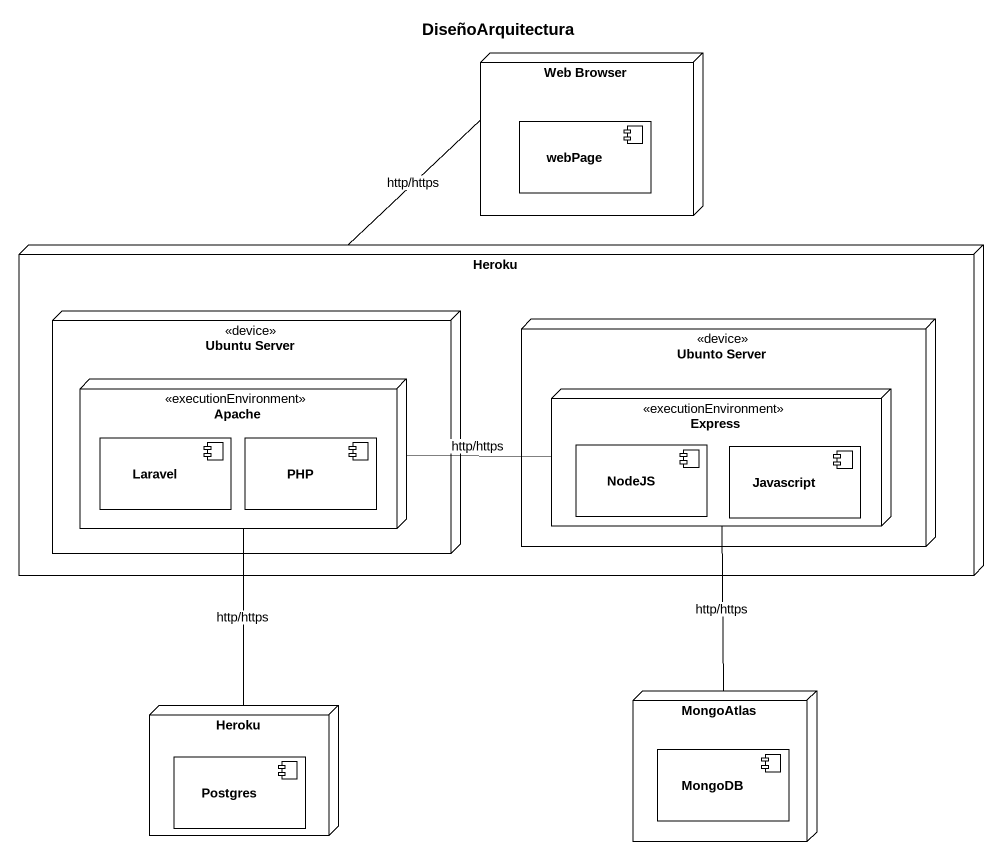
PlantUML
@startuml
title DiseñoArquitectura
node "Web Browser" as Web_Browser {
  component webPage
}
node Heroku {
  node "Ubuntu Server" as Ubuntu_Server <<device>> {
    node Apache <<executionEnvironment>> {
      component Laravel
      component PHP
    }
  }
  node "Ubunto Server" as Ubunto_Server <<device>> {
    node Express <<executionEnvironment>> {
      component NodeJS
      component Javascript
    }
  }
}
node MongoAtlas {
  component MongoDB
}
node "Heroku" as Heroku_2 {
  component Postgres
}
Heroku -up- Web_Browser : http/https
Apache -right- Express : http/https
MongoAtlas -up- Express : http/https
Heroku_2 -up- Apache : http/https
@enduml
